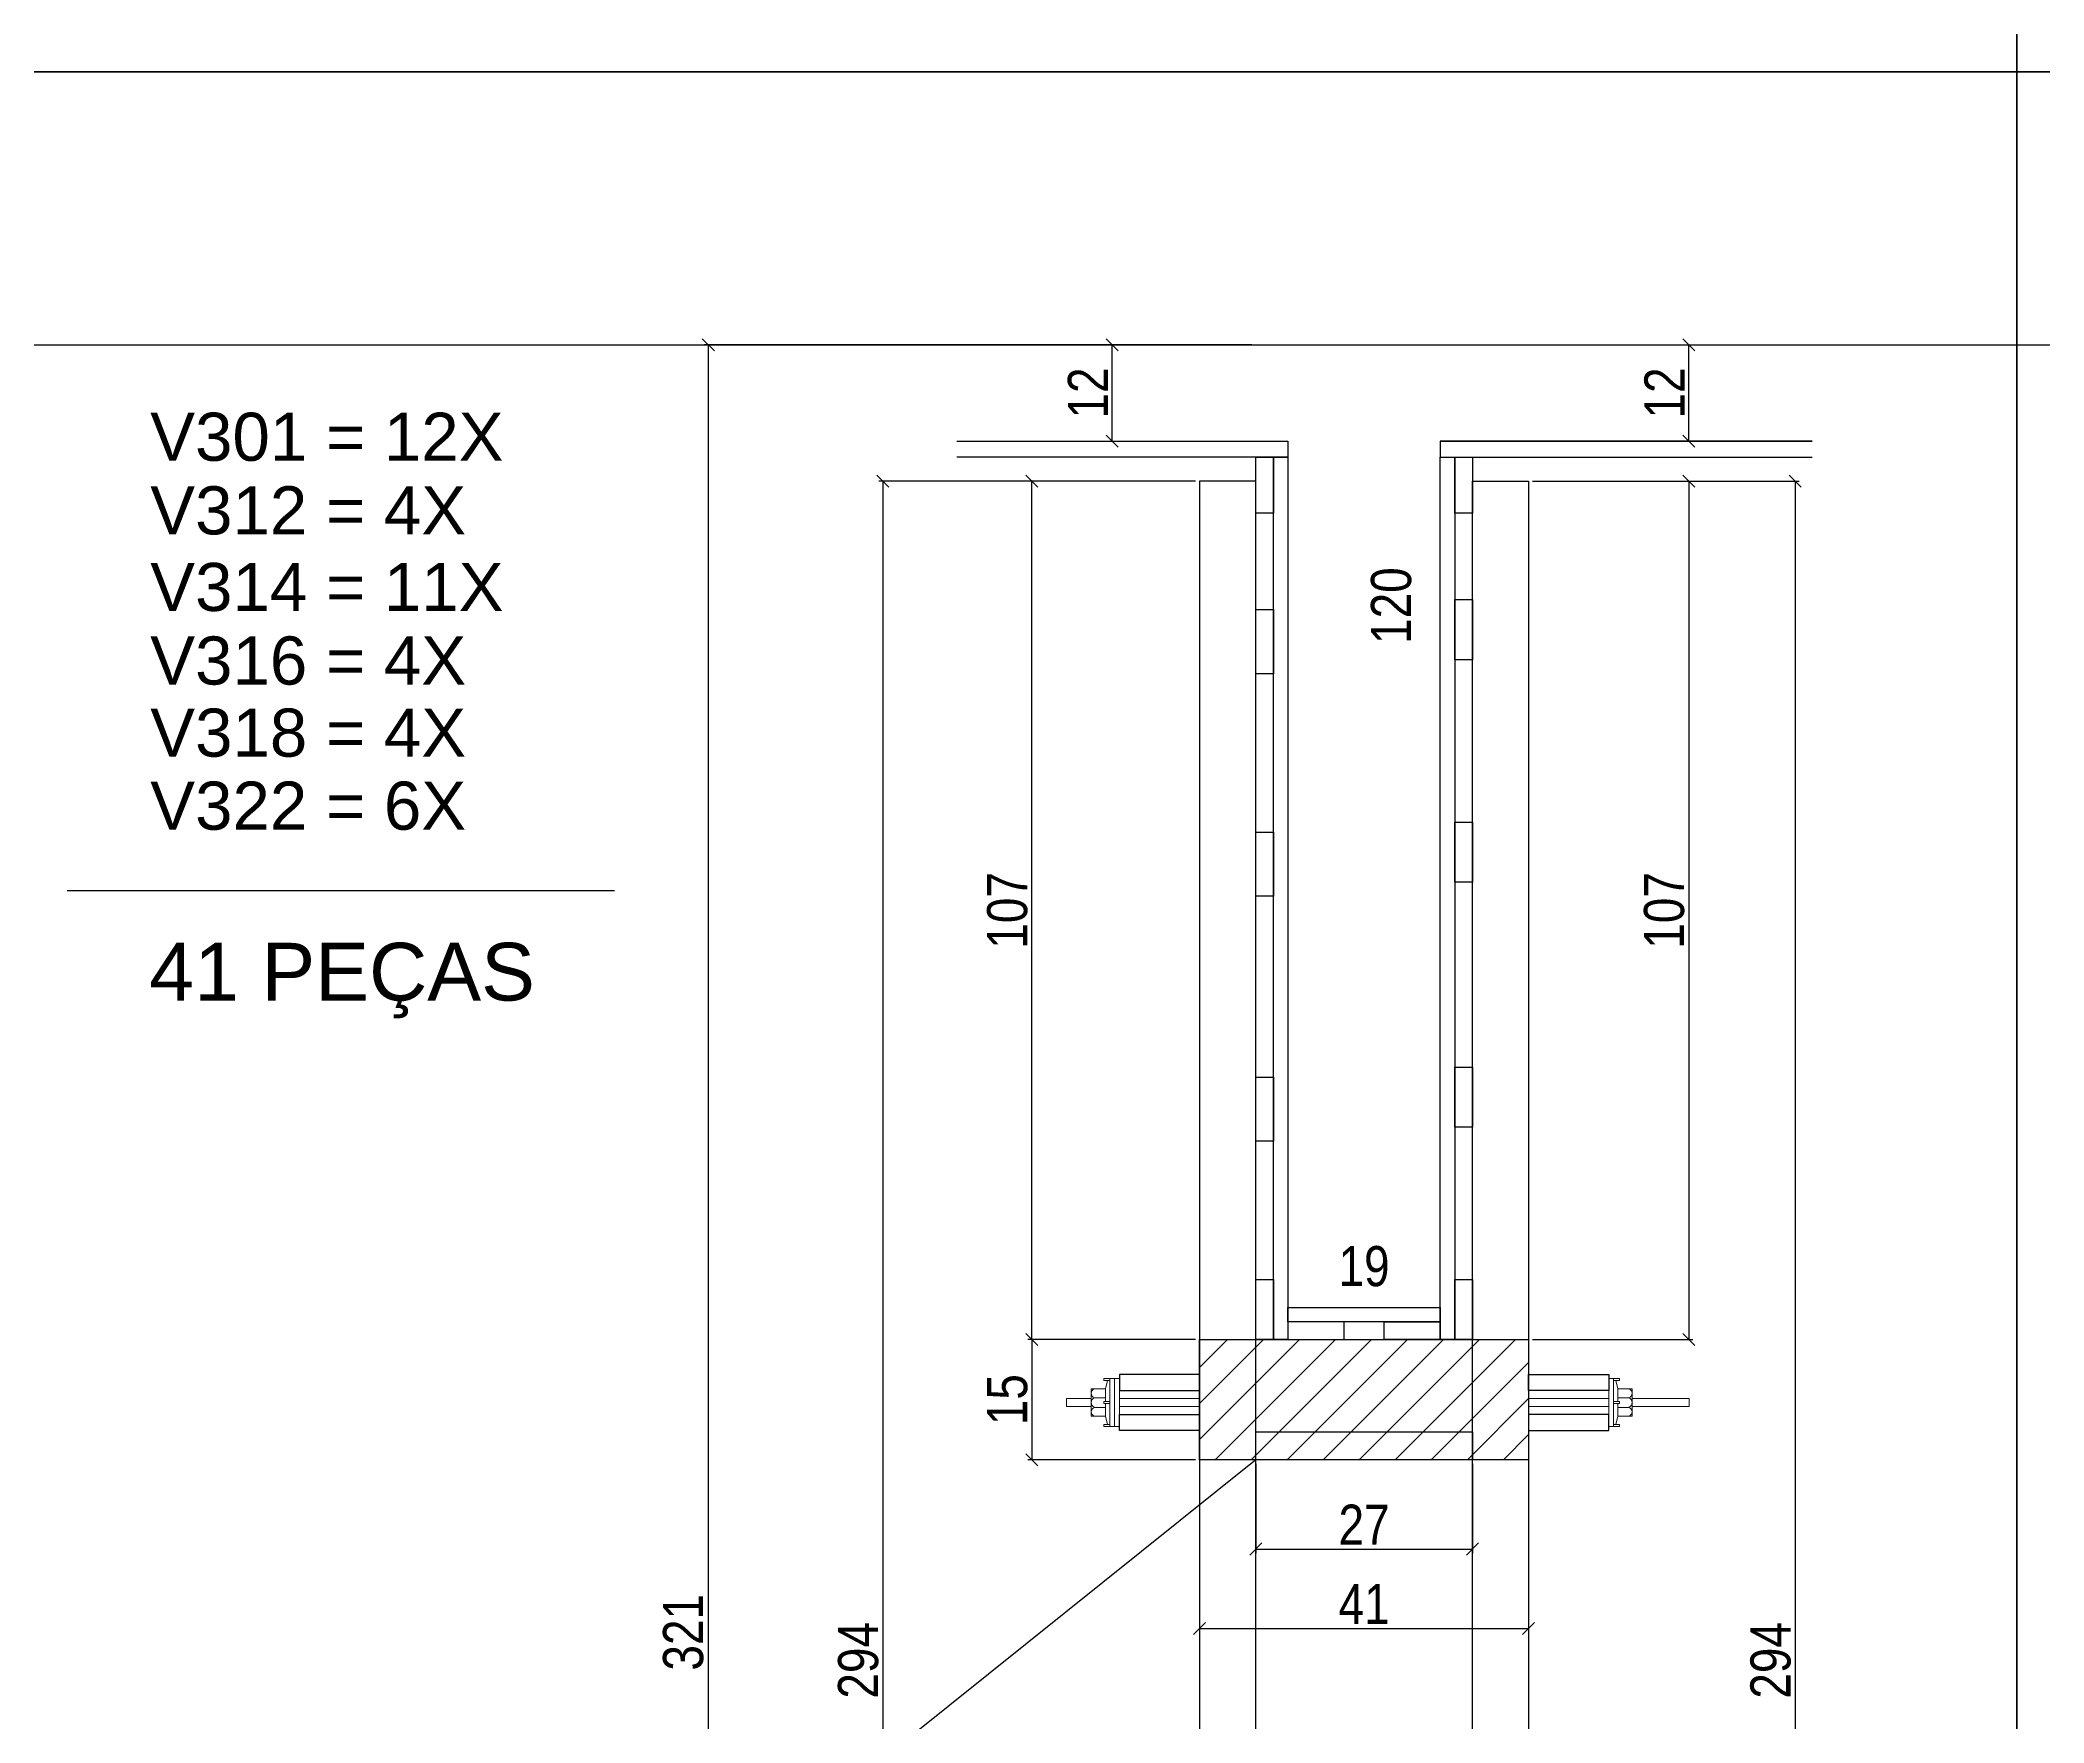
# Model space of a CAD drawing. Header units: millimetres. Extents: x -1501 to 2149, y 662 to 5627.
# Drawn here: x -456.2 to 43.3, y 2640.1 to 3059.7 of the extents above; entities that cross this region are included whole.
import ezdxf

# ---------------------------------------------------------------- set-up
doc = ezdxf.new("R2010")
doc.units = ezdxf.units.MM
for name, color, linetype in [('1', 1, 'Continuous'), ('COTA', 241, 'Continuous'), ('GARFOS OK', 3, 'Continuous'), ('Painéis', 200, 'Continuous'), ('Resinado', 41, 'Continuous'), ('SARR_7x7', 40, 'Continuous'), ('TIRAS REESCORAMENTO', 252, 'Continuous'), ('VIGAS', 3, 'Continuous')]:
    doc.layers.add(name, color=color, linetype=linetype)
doc.layers.add('BARRA_ANCORAGEM', color=1, linetype='Continuous', lineweight=15)
doc.styles.add('COTA TECNICA 2X', font='techl___.ttf', dxfattribs={"height": 10})
doc.styles.add('R80-50', font='arial.ttf', dxfattribs={"height": 10})
doc.dimstyles.new('SECAO', dxfattribs={"dimscale": 0.333333, "dimtxt": 5, "dimasz": 9, "dimexe": 3, "dimexo": 3, "dimgap": 3, "dimtad": 1, "dimdec": 1, "dimlfac": 0.5, "dimzin": 12, "dimdsep": 46, "dimtxsty": 'COTA TECNICA 2X', "dimblk1": 'OBLIQUE', "dimblk2": 'OBLIQUE', "dimsah": 1, "dimcen": 0.9, "dimclrd": 4, "dimclre": 4, "dimclrt": 240, "dimadec": 1, "dimazin": 3, "dimtfac": 1, "dimtdec": 1, "dimtmove": 0, "dimatfit": 3, "dimfxl": 1, "dimtolj": 1, "dimtzin": 12, "dimarcsym": 0})

# ---------------------------------------------------------------- blocks, each defined once
blk = doc.blocks.new('_Oblique')
at = {"layer": '1', "color": 0, "lineweight": -2}
blk.add_line((-0.5, -0.5), (0.5, 0.5), dxfattribs=at)
blk = doc.blocks.new('*D549')
at = {"layer": 'COTA', "color": 4, "lineweight": -2, "transparency": 16777216}
for p, q in [((-168.16, 2949.74), (-247.12, 2949.74)), ((-246.12, 2949.74), (-246.12, 2361.64)), ((-168.16, 2361.64), (-247.12, 2361.64))]:
    blk.add_line(p, q, dxfattribs=at)
at = {"layer": 'Defpoints', "color": 0, "transparency": 16777216}
for p in [(-167.16, 2949.74), (-246.12, 2361.64), (-167.16, 2361.64)]:
    blk.add_point(p, dxfattribs=at)
at = {"layer": 'COTA', "color": 4, "lineweight": -2, "transparency": 16777216, "xscale": 3, "yscale": 3, "zscale": 3}
for p, rotation in [((-246.12, 2949.74), 90), ((-246.12, 2361.64), 270)]:
    blk.add_blockref('_Oblique', p, dxfattribs=dict(at, rotation=rotation))
at = {"layer": 'COTA', "color": 240, "transparency": 16777216, "insert": (-252.22, 2655.69), "char_height": 10, "attachment_point": 5, "rotation": 90, "style": 'COTA TECNICA 2X'}
blk.add_mtext('\\A1;294', dxfattribs=at)
blk = doc.blocks.new('*D555')
at = {"layer": 'COTA', "color": 4, "lineweight": -2, "transparency": 16777216}
for p, q in [((-84.16, 2949.71), (-44.23, 2949.71)), ((-45.23, 2949.71), (-45.23, 2735.69)), ((-84.16, 2735.69), (-44.23, 2735.69))]:
    blk.add_line(p, q, dxfattribs=at)
at = {"layer": 'Defpoints', "color": 0, "transparency": 16777216}
for p in [(-85.16, 2949.71), (-85.16, 2735.69), (-45.23, 2735.69)]:
    blk.add_point(p, dxfattribs=at)
at = {"layer": 'COTA', "color": 4, "lineweight": -2, "transparency": 16777216, "xscale": 3, "yscale": 3, "zscale": 3}
for p, rotation in [((-45.23, 2949.71), 90), ((-45.23, 2735.69), 270)]:
    blk.add_blockref('_Oblique', p, dxfattribs=dict(at, rotation=rotation))
at = {"layer": 'COTA', "color": 240, "transparency": 16777216, "insert": (-51.33, 2842.7), "char_height": 10, "attachment_point": 5, "rotation": 90, "style": 'COTA TECNICA 2X'}
blk.add_mtext('\\A1;107', dxfattribs=at)
blk = doc.blocks.new('*D556')
at = {"layer": 'COTA', "color": 4, "lineweight": -2, "transparency": 16777216}
for p, q in [((-154.16, 2983.74), (-290.62, 2983.74)), ((-289.62, 2983.74), (-289.62, 2341.64)), ((-168.16, 2341.64), (-290.62, 2341.64))]:
    blk.add_line(p, q, dxfattribs=at)
at = {"layer": 'Defpoints', "color": 0, "transparency": 16777216}
for p in [(-153.16, 2983.74), (-289.62, 2341.64), (-167.16, 2341.64)]:
    blk.add_point(p, dxfattribs=at)
at = {"layer": 'COTA', "color": 4, "lineweight": -2, "transparency": 16777216, "xscale": 3, "yscale": 3, "zscale": 3}
for p, rotation in [((-289.62, 2983.74), 90), ((-289.62, 2341.64), 270)]:
    blk.add_blockref('_Oblique', p, dxfattribs=dict(at, rotation=rotation))
at = {"layer": 'COTA', "color": 240, "transparency": 16777216, "insert": (-295.84, 2662.69), "char_height": 10, "attachment_point": 5, "rotation": 90, "style": 'COTA TECNICA 2X'}
blk.add_mtext('\\A1;321', dxfattribs=at)
blk = doc.blocks.new('*D558')
at = {"layer": 'Defpoints', "color": 0, "transparency": 16777216}
for p in [(-120.12, 2983.74), (-113.27, 2983.74), (-120.12, 2743.69)]:
    blk.add_point(p, dxfattribs=at)
at = {"layer": 'COTA', "color": 240, "transparency": 16777216, "insert": (-119.37, 2918.71), "char_height": 10, "attachment_point": 5, "rotation": 90, "style": 'COTA TECNICA 2X'}
blk.add_mtext('\\A1;120', dxfattribs=at)
blk = doc.blocks.new('*D559')
at = {"layer": 'Defpoints', "color": 0, "transparency": 16777216}
for p in [(-145.16, 2747.84), (-107.16, 2747.84), (-107.16, 2747.84)]:
    blk.add_point(p, dxfattribs=at)
at = {"layer": 'COTA', "color": 240, "transparency": 16777216, "insert": (-126.16, 2753.93), "char_height": 10, "attachment_point": 5, "style": 'COTA TECNICA 2X'}
blk.add_mtext('\\A1;19', dxfattribs=at)
blk = doc.blocks.new('*D561')
at = {"layer": 'COTA', "color": 4, "lineweight": -2, "transparency": 16777216}
for p, q in [((-57.56, 2983.74), (-44.23, 2983.74)), ((-45.23, 2959.74), (-45.23, 2983.74)), ((-57.56, 2959.74), (-44.23, 2959.74))]:
    blk.add_line(p, q, dxfattribs=at)
at = {"layer": 'Defpoints', "color": 0, "transparency": 16777216}
for p in [(-58.56, 2983.74), (-45.23, 2983.74), (-58.56, 2959.74)]:
    blk.add_point(p, dxfattribs=at)
at = {"layer": 'COTA', "color": 4, "lineweight": -2, "transparency": 16777216, "xscale": 3, "yscale": 3, "zscale": 3}
for p, rotation in [((-45.23, 2983.74), 90), ((-45.23, 2959.74), 270)]:
    blk.add_blockref('_Oblique', p, dxfattribs=dict(at, rotation=rotation))
at = {"layer": 'COTA', "color": 240, "transparency": 16777216, "insert": (-51.28, 2971.74), "char_height": 10, "attachment_point": 5, "rotation": 90, "style": 'COTA TECNICA 2X'}
blk.add_mtext('\\A1;12', dxfattribs=at)
blk = doc.blocks.new('*D562')
at = {"layer": 'COTA', "color": 4, "lineweight": -2, "transparency": 16777216}
for p, q in [((-83.16, 2949.71), (-17.68, 2949.71)), ((-18.68, 2949.71), (-18.68, 2361.64)), ((-83.16, 2361.64), (-17.68, 2361.64))]:
    blk.add_line(p, q, dxfattribs=at)
at = {"layer": 'Defpoints', "color": 0, "transparency": 16777216}
for p in [(-84.16, 2949.71), (-84.16, 2361.64), (-18.68, 2361.64)]:
    blk.add_point(p, dxfattribs=at)
at = {"layer": 'COTA', "color": 4, "lineweight": -2, "transparency": 16777216, "xscale": 3, "yscale": 3, "zscale": 3}
for p, rotation in [((-18.68, 2949.71), 90), ((-18.68, 2361.64), 270)]:
    blk.add_blockref('_Oblique', p, dxfattribs=dict(at, rotation=rotation))
at = {"layer": 'COTA', "color": 240, "transparency": 16777216, "insert": (-24.79, 2655.68), "char_height": 10, "attachment_point": 5, "rotation": 90, "style": 'COTA TECNICA 2X'}
blk.add_mtext('\\A1;294', dxfattribs=at)
blk = doc.blocks.new('*D564')
at = {"layer": 'COTA', "color": 4, "lineweight": -2, "transparency": 16777216}
for p, q in [((-188.93, 2959.74), (-188.93, 2983.74)), ((-187.93, 2983.74), (-187.93, 2983.74)), ((-187.93, 2959.74), (-187.93, 2959.74))]:
    blk.add_line(p, q, dxfattribs=at)
at = {"layer": 'Defpoints', "color": 0, "transparency": 16777216}
for p in [(-188.93, 2983.74), (-188.93, 2983.74), (-188.93, 2959.74)]:
    blk.add_point(p, dxfattribs=at)
at = {"layer": 'COTA', "color": 4, "lineweight": -2, "transparency": 16777216, "xscale": 3, "yscale": 3, "zscale": 3}
for p, rotation in [((-188.93, 2983.74), 90), ((-188.93, 2959.74), 270)]:
    blk.add_blockref('_Oblique', p, dxfattribs=dict(at, rotation=rotation))
at = {"layer": 'COTA', "color": 240, "transparency": 16777216, "insert": (-194.99, 2971.74), "char_height": 10, "attachment_point": 5, "rotation": 90, "style": 'COTA TECNICA 2X'}
blk.add_mtext('\\A1;12', dxfattribs=at)
blk = doc.blocks.new('A$C51C4441F')
at = {"layer": 'BARRA_ANCORAGEM'}
for p, q in [((-2.25, 3.4), (-1.79, 5.5)), ((-2.25, 3.4), (-5.81, 3.39)), ((-5.81, 3.39), (-5.81, -3.39)), ((-2.25, 1.2), (-5.02, 1.2)), ((-2.25, 3.4), (-2.25, 3.4)), ((-2.25, 3.4), (-2.25, 0.25)), ((-2.25, -3.4), (-5.81, -3.39)), ((-2.25, -1.2), (-5.02, -1.2)), ((-2.25, -0.25), (-2.25, -3.4)), ((-2.25, -3.4), (-1.79, -5.5))]:
    blk.add_line(p, q, dxfattribs=at)
for points in [[(-2.7, 6), (-1.2, 6), (-1.2, 5.5), (-2.7, 5.5)], [(-1.2, -6), (0, -6), (0, 6), (-1.2, 6)], [(-2.7, 0.25), (-1.2, 0.25), (-1.2, -0.25), (-2.7, -0.25)], [(-2.7, -6), (-1.2, -6), (-1.2, -5.5), (-2.7, -5.5)]]:
    blk.add_lwpolyline(points, close=True, dxfattribs=at)
for centre, radius, start, end in [((-4.66, 2.3), 1.15, 107.7845, 252.2718), ((-4.52, 0), 1.3, 112.648, 247.4083), ((-4.66, -2.3), 1.15, 107.7845, 252.2718)]:
    blk.add_arc(centre, radius, start, end, dxfattribs=at)
blk = doc.blocks.new('*D566')
at = {"layer": 'COTA', "color": 4, "lineweight": -2, "transparency": 16777216}
for p, q in [((-168.16, 2949.74), (-209.96, 2949.74)), ((-208.96, 2735.69), (-208.96, 2949.74)), ((-168.16, 2735.69), (-209.96, 2735.69))]:
    blk.add_line(p, q, dxfattribs=at)
at = {"layer": 'Defpoints', "color": 0, "transparency": 16777216}
for p in [(-208.96, 2949.74), (-167.16, 2949.74), (-167.16, 2735.69)]:
    blk.add_point(p, dxfattribs=at)
at = {"layer": 'COTA', "color": 4, "lineweight": -2, "transparency": 16777216, "xscale": 3, "yscale": 3, "zscale": 3}
for p, rotation in [((-208.96, 2949.74), 90), ((-208.96, 2735.69), 270)]:
    blk.add_blockref('_Oblique', p, dxfattribs=dict(at, rotation=rotation))
at = {"layer": 'COTA', "color": 240, "transparency": 16777216, "insert": (-215.06, 2842.71), "char_height": 10, "attachment_point": 5, "rotation": 90, "style": 'COTA TECNICA 2X'}
blk.add_mtext('\\A1;107', dxfattribs=at)
blk = doc.blocks.new('*D567')
at = {"layer": 'COTA', "color": 4, "lineweight": -2, "transparency": 16777216}
for p, q in [((-168.16, 2735.69), (-209.96, 2735.69)), ((-208.96, 2735.69), (-208.96, 2705.69)), ((-168.16, 2705.69), (-209.96, 2705.69))]:
    blk.add_line(p, q, dxfattribs=at)
at = {"layer": 'Defpoints', "color": 0, "transparency": 16777216}
for p in [(-167.16, 2735.69), (-208.96, 2705.69), (-167.16, 2705.69)]:
    blk.add_point(p, dxfattribs=at)
at = {"layer": 'COTA', "color": 4, "lineweight": -2, "transparency": 16777216, "xscale": 3, "yscale": 3, "zscale": 3}
for p, rotation in [((-208.96, 2735.69), 90), ((-208.96, 2705.69), 270)]:
    blk.add_blockref('_Oblique', p, dxfattribs=dict(at, rotation=rotation))
at = {"layer": 'COTA', "color": 240, "transparency": 16777216, "insert": (-215.07, 2720.69), "char_height": 10, "attachment_point": 5, "rotation": 90, "style": 'COTA TECNICA 2X'}
blk.add_mtext('\\A1;15', dxfattribs=at)
blk = doc.blocks.new('*D568')
at = {"layer": 'COTA', "color": 4, "lineweight": -2, "transparency": 16777216}
for p, q in [((-153.16, 2704.69), (-153.16, 2682.45)), ((-99.16, 2704.69), (-99.16, 2682.45)), ((-153.16, 2683.45), (-99.16, 2683.45))]:
    blk.add_line(p, q, dxfattribs=at)
at = {"layer": 'Defpoints', "color": 0, "transparency": 16777216}
for p in [(-153.16, 2705.69), (-99.16, 2705.69), (-99.16, 2683.45)]:
    blk.add_point(p, dxfattribs=at)
at = {"layer": 'COTA', "color": 4, "lineweight": -2, "transparency": 16777216, "xscale": 3, "yscale": 3, "zscale": 3, "rotation": 180}
blk.add_blockref('_Oblique', (-153.16, 2683.45), dxfattribs=at)
at = {"layer": 'COTA', "color": 4, "lineweight": -2, "transparency": 16777216, "xscale": 3, "yscale": 3, "zscale": 3}
blk.add_blockref('_Oblique', (-99.16, 2683.45), dxfattribs=at)
at = {"layer": 'COTA', "color": 240, "transparency": 16777216, "insert": (-126.16, 2689.52), "char_height": 10, "attachment_point": 5, "style": 'COTA TECNICA 2X'}
blk.add_mtext('\\A1;27', dxfattribs=at)
blk = doc.blocks.new('*D569')
at = {"layer": 'COTA', "color": 4, "lineweight": -2, "transparency": 16777216}
for p, q in [((-167.16, 2704.69), (-167.16, 2662.65)), ((-85.16, 2704.69), (-85.16, 2662.65)), ((-167.16, 2663.65), (-85.16, 2663.65))]:
    blk.add_line(p, q, dxfattribs=at)
at = {"layer": 'Defpoints', "color": 0, "transparency": 16777216}
for p in [(-167.16, 2705.69), (-85.16, 2705.69), (-85.16, 2663.65)]:
    blk.add_point(p, dxfattribs=at)
at = {"layer": 'COTA', "color": 4, "lineweight": -2, "transparency": 16777216, "xscale": 3, "yscale": 3, "zscale": 3, "rotation": 180}
blk.add_blockref('_Oblique', (-167.16, 2663.65), dxfattribs=at)
at = {"layer": 'COTA', "color": 4, "lineweight": -2, "transparency": 16777216, "xscale": 3, "yscale": 3, "zscale": 3}
blk.add_blockref('_Oblique', (-85.16, 2663.65), dxfattribs=at)
at = {"layer": 'COTA', "color": 240, "transparency": 16777216, "insert": (-126.16, 2669.73), "char_height": 10, "attachment_point": 5, "style": 'COTA TECNICA 2X'}
blk.add_mtext('\\A1;41', dxfattribs=at)

msp = doc.modelspace()

# ---------------------------------------------------------------- hatches: boundary and pattern name
at = {"layer": 'COTA'}
h = msp.add_hatch(dxfattribs=at)
h.set_pattern_fill('ANSI31', color=256, scale=2, style=0)
h.set_pattern_definition([(45, (-24782.1103, -210561.381), (-4.49012806, 4.49012806), [])])
h.paths.add_polyline_path([(-85.16, 2705.69), (-85.16, 2735.69), (-167.16, 2735.69), (-167.16, 2705.69)])

# ---------------------------------------------------------------- linework, layer by layer
at = {"layer": 'BARRA_ANCORAGEM'}
for points in [[(-188.36, 2725.98), (-187.16, 2725.98), (-187.16, 2713.98), (-188.36, 2713.98)], [(-63.96, 2725.98), (-65.16, 2725.98), (-65.16, 2713.98), (-63.96, 2713.98)], [(-200.36, 2718.98), (-194.17, 2718.98), (-194.17, 2720.98), (-200.36, 2720.98)], [(-187.16, 2718.98), (-167.16, 2718.98), (-167.16, 2720.98), (-187.16, 2720.98)], [(-65.16, 2718.98), (-85.16, 2718.98), (-85.16, 2720.98), (-65.16, 2720.98)], [(-59.34, 2718.98), (-45.16, 2718.98), (-45.16, 2720.98), (-59.34, 2720.98)]]:
    msp.add_lwpolyline(points, close=True, dxfattribs=at)
at = {"layer": 'COTA', "color": 1}
for p, q in [((-462.99, 2983.74), (36.51, 2983.74)), ((36.51, 2983.74), (536.01, 2983.74))]:
    msp.add_line(p, q, dxfattribs=at)
at = {"layer": 'GARFOS OK', "color": 3}
msp.add_line((-153.16, 2705.69), (-308.11, 2581.49), dxfattribs=at)
at = {"layer": 'Painéis'}
msp.add_lwpolyline([(-85.16, 2705.69), (-167.16, 2705.69), (-167.16, 2735.69), (-85.16, 2735.69)], close=True, dxfattribs=at)
at = {"layer": 'Resinado'}
msp.add_line((-107.16, 2959.74), (-14.5, 2959.74), dxfattribs=at)
at = {"layer": 'SARR_7x7', "linetype": 'Continuous'}
for points in [[(-167.16, 2361.64), (-153.16, 2361.64), (-153.16, 2949.74), (-167.16, 2949.74)], [(-85.16, 2361.64), (-99.16, 2361.64), (-99.16, 2949.71), (-85.16, 2949.71)], [(-153.16, 2712.69), (-99.16, 2712.69), (-99.16, 2705.69), (-153.16, 2705.69)]]:
    msp.add_lwpolyline(points, close=True, dxfattribs=at)
at = {"layer": 'TIRAS REESCORAMENTO', "linetype": 'ByBlock'}
for p, q in [((-227.64, 2983.74), (-14.01, 2983.74)), ((-107.16, 2955.74), (-14.5, 2955.74))]:
    msp.add_line(p, q, dxfattribs=at)
for points in [[(-227.64, 2959.74), (-145.16, 2959.74), (-145.16, 2955.74), (-227.64, 2955.74)], [(-14.5, 2959.74), (-107.16, 2959.74), (-107.16, 2955.74), (-14.5, 2955.74)], [(-145.16, 2735.69), (-148.76, 2735.69), (-148.76, 2955.74), (-145.16, 2955.74), (-145.16, 2735.69)], [(-103.56, 2735.69), (-107.16, 2735.69), (-107.16, 2955.74), (-103.56, 2955.74), (-103.56, 2735.69)]]:
    msp.add_lwpolyline(points, dxfattribs=at)
for points in [[(-153.16, 2955.74), (-148.76, 2955.74), (-148.76, 2941.74), (-153.16, 2941.74)], [(-103.56, 2955.74), (-99.16, 2955.74), (-99.16, 2941.74), (-103.56, 2941.74)], [(-153.16, 2917.71), (-148.76, 2917.71), (-148.76, 2901.71), (-153.16, 2901.71)], [(-103.56, 2920.21), (-99.16, 2920.21), (-99.16, 2905.21), (-103.56, 2905.21)], [(-153.16, 2862.22), (-148.76, 2862.22), (-148.76, 2846.22), (-153.16, 2846.22)], [(-103.56, 2864.72), (-99.16, 2864.72), (-99.16, 2849.72), (-103.56, 2849.72)], [(-103.56, 2803.62), (-99.16, 2803.62), (-99.16, 2788.62), (-103.56, 2788.62)], [(-153.16, 2801.12), (-148.76, 2801.12), (-148.76, 2785.12), (-153.16, 2785.12)], [(-153.16, 2750.69), (-148.76, 2750.69), (-148.76, 2735.69), (-153.16, 2735.69)], [(-103.56, 2750.69), (-99.16, 2750.69), (-99.16, 2735.69), (-103.56, 2735.69)], [(-107.16, 2740.09), (-145.16, 2740.09), (-145.16, 2743.69), (-107.16, 2743.69)], [(-131.16, 2735.69), (-131.16, 2740.09), (-145.16, 2740.09), (-145.16, 2735.69)], [(-121.19, 2735.69), (-121.19, 2740.09), (-107.16, 2740.09), (-107.16, 2735.69)], [(-187.16, 2722.98), (-167.16, 2722.98), (-167.16, 2726.98), (-187.16, 2726.98)], [(-65.16, 2722.98), (-85.16, 2722.98), (-85.16, 2726.98), (-65.16, 2726.98)], [(-187.16, 2716.98), (-167.16, 2716.98), (-167.16, 2712.98), (-187.16, 2712.98)], [(-65.16, 2716.98), (-85.16, 2716.98), (-85.16, 2712.98), (-65.16, 2712.98)]]:
    msp.add_lwpolyline(points, close=True, dxfattribs=at)
at = {"layer": 'VIGAS', "color": 7}
msp.add_line((-449.4, 2847.67), (-313.03, 2847.67), dxfattribs=at)
at = {"layer": 'VIGAS'}
for points in [[(36.51, 3051.82), (-462.99, 3051.82), (-462.99, 3902.25), (36.51, 3902.25)], [(536.01, 3051.82), (36.51, 3051.82), (36.51, 3902.25), (536.01, 3902.25)], [(36.51, 2201.39), (-462.99, 2201.39), (-462.99, 3051.82), (36.51, 3051.82)], [(536.01, 2201.39), (36.51, 2201.39), (36.51, 3051.82), (536.01, 3051.82)]]:
    msp.add_lwpolyline(points, close=True, dxfattribs=at)

# ---------------------------------------------------------------- block references
at = {"layer": 'BARRA_ANCORAGEM', "xscale": -1, "rotation": 180}
msp.add_blockref('A$C51C4441F', (-188.36, 2719.98), dxfattribs=at)
at = {"layer": 'BARRA_ANCORAGEM', "xscale": -1}
msp.add_blockref('A$C51C4441F', (-65.16, 2719.98), dxfattribs=at)

# ---------------------------------------------------------------- texts
at = {"layer": 'VIGAS', "color": 7, "style": 'R80-50'}
for s, p in [('V301 = 12X', (-428.74, 2954.82)), ('V312 = 4X', (-428.74, 2936.47)), ('V314 = 11X', (-428.74, 2917.37)), ('V316 = 4X', (-428.74, 2899.02)), ('V318 = 4X', (-428.74, 2881.04)), ('V322 = 6X', (-428.74, 2862.83))]:
    msp.add_text(s, height=12, dxfattribs=at).set_placement(p)
at = {"layer": 'VIGAS', "color": 7, "insert": (-428.99, 2834.62), "char_height": 14.4, "attachment_point": 1, "style": 'R80-50'}
msp.add_mtext_dynamic_manual_height_columns('41 PEÇAS', width=162.221, gutter_width=50, heights=[0], dxfattribs=at)

# ---------------------------------------------------------------- dimensions: what is measured, and where the dimension line sits
at = {"layer": 'COTA', "color": 3}
for base, p1, p2, picture, middle in [((-289.6229, 2341.6437), (-153.1596, 2983.7369), (-167.1596, 2341.6437), '*D556', (-295.8422, 2662.6903)), ((-188.93, 2983.74), (-188.93, 2959.74), (-188.93, 2983.74), '*D564', (-194.99, 2971.74)), ((-45.23, 2983.74), (-58.56, 2959.74), (-58.56, 2983.74), '*D561', (-51.28, 2971.74)), ((-246.1195, 2361.6437), (-167.1596, 2949.7369), (-167.1596, 2361.6437), '*D549', (-252.2218, 2655.6903)), ((-208.96, 2949.74), (-167.16, 2735.69), (-167.16, 2949.74), '*D566', (-215.06, 2842.71)), ((-45.23, 2735.69), (-85.16, 2949.71), (-85.16, 2735.69), '*D555', (-51.33, 2842.7)), ((-18.68, 2361.64), (-84.16, 2949.71), (-84.16, 2361.64), '*D562', (-24.79, 2655.68)), ((-208.96, 2705.69), (-167.16, 2735.69), (-167.16, 2705.69), '*D567', (-215.07, 2720.69))]:
    dim = msp.add_linear_dim(base=base, p1=p1, p2=p2, angle=90, dimstyle='SECAO', dxfattribs=at)
    dim.commit()
    dim.dimension.update_dxf_attribs({"geometry": picture, "text_midpoint": middle})
dim = msp.add_linear_dim(base=(-113.27, 2983.74), p1=(-120.12, 2743.69), p2=(-120.12, 2983.74), angle=90, dimstyle='SECAO', override={"dimse1": 1, "dimse2": 1, "dimsd1": 1, "dimsd2": 1}, dxfattribs=at)
dim.commit()
dim.dimension.update_dxf_attribs({"geometry": '*D558', "text_midpoint": (-113.27, 2918.71), "dimtype": 160})
dim = msp.add_linear_dim(base=(-107.16, 2747.84), p1=(-145.16, 2747.84), p2=(-107.16, 2747.84), dimstyle='SECAO', override={"dimse1": 1, "dimse2": 1, "dimsd1": 1, "dimsd2": 1}, dxfattribs=at)
dim.commit()
dim.dimension.update_dxf_attribs({"geometry": '*D559', "text_midpoint": (-126.16, 2753.93)})
for base, p1, p2, picture, middle in [((-85.16, 2663.65), (-167.16, 2705.69), (-85.16, 2705.69), '*D569', (-126.16, 2669.73)), ((-99.16, 2683.45), (-153.16, 2705.69), (-99.16, 2705.69), '*D568', (-126.16, 2689.52))]:
    dim = msp.add_linear_dim(base=base, p1=p1, p2=p2, dimstyle='SECAO', dxfattribs=at)
    dim.commit()
    dim.dimension.update_dxf_attribs({"geometry": picture, "text_midpoint": middle})

doc.saveas('drawing.dxf')
